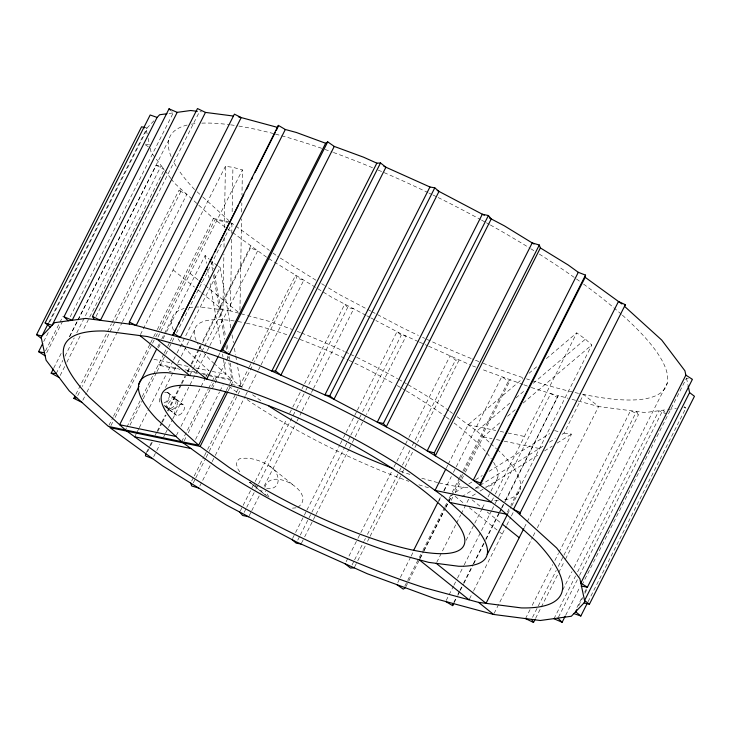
<?xml version="1.0" encoding="UTF-8"?>
<svg xmlns="http://www.w3.org/2000/svg" width="731" height="731" viewBox="0 0 731 731"><rect width="100%" height="100%" fill="white"/><g stroke="black" fill="none" stroke-linecap="round" stroke-linejoin="round"><path stroke-width="0.55" stroke-dasharray="3.65 2.74" d="M204.543 346.284L222.909 309.917L223.887 254.077M224.006 247.242L224.179 236.99M224.344 227.871L225.413 166.339L232.924 167.317L242.409 169.884L241.97 194.949M238.845 313.17L230.411 310.885L231.663 239.101M231.764 233.408L231.965 222.014M232.147 211.752L232.924 167.317M239.96 310.035L241.55 218.88M241.669 212.045L241.833 202.926M202.606 342.748L250.495 247.955L250.87 245.771L201.948 342.601M264.905 487.339C270.708 465.446 318.168 493.224 297.892 507.223M505.148 501.658L558.256 395.617L568.078 398.267M48.648 322.746L146.986 128.071L144.82 127.559M49.644 322.106L146.438 130.493L144.007 128.638M43.741 341.487L48.886 331.289M45.532 350.825L59.439 323.303M59.951 322.289L63.04 316.167M46.693 352.781L62.647 321.183M70.258 316.742L173.229 112.894L171.831 111.541M69.399 336.753L168.77 140.041M53.747 368.077L61.989 351.766M69.71 336.479L77.431 321.192M77.952 320.169L156.206 165.243L161.222 165.672L164.183 169.601L82.831 330.64M56.196 373.596L62.884 360.346M64.94 356.271L74.215 337.923M76.782 332.824L161.222 165.672L151.107 152.276L150.175 147.918M60.18 375.487L64.812 366.313M66.877 362.229L80.264 335.73M96.026 316.496L199.508 111.633L201.5 111.889M75.887 394.292L111.404 323.961M111.925 322.947L178.857 190.444L181.736 189.749L82.375 386.461M77.742 395.635L80.319 390.537M82.831 400.25L86.441 393.114M86.952 392.099L117.326 331.965M117.846 330.942L121.958 322.791M122.479 321.768L186.834 194.364L178.857 190.444M140.434 334.57L225.413 166.339M108.937 425.405L113.049 417.246M113.57 416.231L150.12 343.862M150.641 342.848L153.208 337.749M153.729 336.726L156.818 330.613M157.329 329.59L213.452 218.496L174.298 182.997L171.602 179.424M110.957 425.588L113.013 421.513M115.069 417.438L155.228 337.941M155.749 336.918L158.837 330.805M159.349 329.782L214.951 219.702L227.697 222.361M157.942 337.101L242.409 169.884M157.622 347.143L159.66 343.104M161.706 339.065L171.904 318.862M158.453 347.901L160.509 343.844M163.077 338.764L166.147 332.669M166.668 331.655L205.137 255.494L209.258 259.231M125.412 429.956L126.436 427.937M126.947 426.931L140.215 400.661M142.253 396.622L152.971 375.414M153.473 374.4L163.707 354.142M164.219 353.128L167.298 347.033M167.81 346.019L169.866 341.962M170.378 340.948L172.434 336.881M129.981 425.104L142.737 399.857M143.249 398.843L156.516 372.582M157.028 371.567L165.215 355.357M165.727 354.334L168.806 348.248M169.318 347.225L174.444 337.073M176.5 333.016L231.946 223.247L269.355 250.395M135.208 435.804L136.743 432.77M137.245 431.765L138.78 428.731M139.292 427.726L148.987 408.528M149.499 407.523L166.33 374.181M172.991 360.995L167.865 371.156L171.173 371.841M173.512 359.981L176.582 353.895M177.094 352.872L220.186 267.573L218.459 266.322M165.48 387.485L177.213 364.248M177.724 363.243L180.785 357.185M181.297 356.171L186.405 346.074M186.917 345.059L189.466 340.006M189.978 339.001L194.565 329.909M146.337 452.672L149.426 446.559M149.946 445.535L151.491 442.483M155.091 435.347L156.635 432.286M157.156 431.272L161.268 423.112M161.789 422.098L165.389 414.961M167.454 410.886L180.84 384.387M181.352 383.364L184.961 376.237M187.529 371.138L190.617 365.025M191.138 364.001L198.348 349.729M198.859 348.714L201.436 343.616M147.516 451.804L150.093 446.705M150.604 445.682L153.181 440.592M157.814 431.418L161.935 423.267M162.446 422.244L166.047 415.107M168.112 411.032L181.498 384.533M182.01 383.51L185.619 376.383M187.675 372.298L191.284 365.171M191.796 364.148L199.006 349.875M199.517 348.861L202.094 343.762M189.74 375.579L192.801 369.511M193.313 368.506L204.031 347.289M153.72 456.637L156.297 451.548M156.818 450.524L159.906 444.411M163.506 437.275L165.051 434.223M165.571 433.2L172.26 419.95M172.772 418.927L197.489 370.005M198.01 368.991L206.763 351.666M207.275 350.642L209.331 346.567M209.852 345.544L257.732 250.76L250.495 247.955M176.409 435.429L178.958 430.385M180.996 426.347L205.493 377.854M206.005 376.849L208.554 371.796M218.468 355.878L220.004 352.845M181.663 441.67L208.198 389.148M208.71 388.134L211.771 382.075M212.282 381.061L214.832 376.008M184.185 440.857L186.231 436.818M188.269 432.779L211.232 387.32M211.743 386.315L216.33 377.223M212.301 388.627L226.071 361.361M226.583 360.346L228.629 356.308M195.542 439.432L219.519 391.962M220.031 390.948L223.092 384.89M226.208 390.665L229.269 384.597M229.781 383.592L231.828 379.553L228.867 362.731M228.227 390.857L233.326 380.76L229.772 360.575M191.668 481.035L193.724 476.959M194.236 475.945L204.022 456.573M204.534 455.559L207.111 450.46M207.622 449.446L239.028 387.266M239.549 386.251L248.814 367.903M249.326 366.88L251.903 361.79M252.414 360.767L295.662 275.148L296.74 278.063L254.525 361.644M193.258 482.935L195.314 478.86M195.826 477.836L205.612 458.474M206.124 457.451L208.701 452.352M209.212 451.338L241.139 388.143M241.65 387.128L254.004 362.658M199.828 486.042L211.67 462.604M212.182 461.581L214.759 456.491M215.27 455.468L245.132 396.348M245.653 395.334L248.229 390.235M248.741 389.221L258.006 370.873M258.518 369.849L260.583 365.774M261.095 364.76L303.831 280.156L296.74 278.063M240.261 511.042L254.671 482.506M255.192 481.491L286.598 419.311M289.686 413.198L292.263 408.108M292.775 407.085L301.528 389.76M302.04 388.737L304.105 384.661M304.617 383.638L344.776 304.142L347.645 307.541L353.703 308.847L313.553 388.344M244.154 512.404L246.219 508.328M246.731 507.314L255.484 489.98M255.996 488.966L258.061 484.891M258.573 483.867L296.156 409.461M296.676 408.446L305.421 391.122M305.942 390.098L347.645 307.541M249.189 515.748L251.254 511.673M251.766 510.658L260.519 493.334M261.031 492.31L262.063 490.273M264.119 486.197L296.558 421.979M297.069 420.965L301.711 411.791M302.223 410.767L310.977 393.442M311.488 392.428L313.032 389.367M292.51 538.573L295.086 533.484M295.598 532.46L303.84 516.15M304.352 515.136L306.417 511.06M306.929 510.037L339.878 444.804M340.399 443.79L342.967 438.691M343.488 437.668L345.544 433.593M346.055 432.578L356.874 411.169M357.386 410.155L397.034 331.673L401.246 335.246L406.089 336.086L366.45 414.568M297.764 540.118L299.82 536.042M300.34 535.019L344.612 447.363M345.133 446.349L347.709 441.25M348.221 440.226L350.277 436.151M350.798 435.137L362.119 412.713M362.64 411.69L401.246 335.246M301.574 542.996L304.151 537.897M304.663 536.883L312.905 520.573M313.416 519.549L315.481 515.474M315.993 514.46L348.943 449.227M349.455 448.204L365.929 415.592M346.11 561.737L357.441 539.314M357.952 538.29L391.935 471.02M393.991 466.945L408.41 438.408M408.921 437.385L450.113 355.842L455.504 360.118L459.187 359.917L417.483 442.474M352.022 564.99L354.078 560.915M354.59 559.891L363.864 541.552M364.376 540.529L365.409 538.491M367.465 534.416L398.87 472.235M399.382 471.221L401.959 466.122M402.47 465.108L410.201 449.812M412.257 445.736L455.504 360.118M354.672 566.827L357.249 561.728M357.761 560.714L365.491 545.427M367.547 541.342L369.603 537.267M370.124 536.252L401.529 474.072M402.041 473.058L404.618 467.959M405.129 466.935L412.851 451.648M414.916 447.573L416.972 443.498M446.248 468.178L447.783 465.144M448.286 464.13L468.187 424.738L522.912 378.439M438.673 500.799L441.222 495.746M443.781 490.693L446.842 484.635M397.792 582.552L399.848 578.477M400.36 577.453L410.658 557.068M411.178 556.053L413.234 551.969M438.463 502.023L441.551 495.91M444.119 490.812L451.329 476.548M453.394 472.473L501.786 376.657L508.319 381.207L510.366 379.809L522.93 384.433M404.837 586.079L422.335 551.421M422.856 550.406L444.475 507.597M444.996 506.574L448.596 499.437M449.108 498.423L451.685 493.324M452.197 492.301L458.894 479.052M459.406 478.037L462.495 471.915M463.015 470.901L508.319 381.207M419.749 558.804L423.313 551.731M423.825 550.717L445.261 508.292M445.773 507.287L451.895 495.161M405.86 586.728L419.758 559.206M420.27 558.182L423.359 552.069M423.879 551.055L443.955 511.298M446.011 507.223L460.429 478.686M460.941 477.663L463.518 472.564M464.03 471.55L510.366 379.809L481.884 369.338M451.091 500.461L453.138 496.422M455.175 492.374L461.298 480.258M461.809 479.244L464.87 473.185M465.382 472.171L483.237 436.818L500.616 422.125M436.736 562.34L456.126 523.953M456.637 522.939L460.722 514.862M461.234 513.847L468.882 498.697M466.104 540.328L474.264 524.164M474.775 523.149L481.921 509.014M482.433 507.999L484.982 502.946M488.043 496.888L497.738 477.699M491.78 501.1L494.841 495.042M495.353 494.028L576.759 332.87L585.403 339.147L591.808 344.95L510.914 505.103M446.212 600.489L453.421 586.225M453.933 585.202L457.021 579.089M457.533 578.066L463.71 565.84M464.231 564.816L491.515 510.795M492.027 509.772L494.604 504.682M495.115 503.659L498.204 497.546M498.725 496.523L550.717 393.58L558.256 395.617L505.231 500.598M453.75 602.527L455.815 598.451M457.871 594.376L459.415 591.315M459.927 590.301L463.015 584.188M463.536 583.164L472.802 564.816M473.313 563.802L485.156 540.355M485.667 539.332L499.054 512.833M499.565 511.819L501.119 508.758M501.63 507.734L504.719 501.621M454.179 602.563L457.268 596.45M457.789 595.427L459.845 591.352M460.356 590.337L463.454 584.215M463.966 583.201L473.231 564.853M473.743 563.829L484.041 543.444M486.097 539.368L499.483 512.87M500.004 511.846L501.548 508.794M502.06 507.771L504.637 502.672M507.341 512.175L510.402 506.108M507.643 513.994L511.216 506.921M511.718 505.916L520.399 488.737M469.558 598.79L473.131 591.726M473.642 590.712L506.318 526.018M506.839 525.004L510.942 516.881M511.453 515.867L513.5 511.801M562.102 434.333L564.03 433.127L583.566 394.448L598.616 406.527L645.245 412.576L667.376 409.579M524.346 527.526L571.532 434.104L564.03 433.127M494.101 613.428L532.716 536.993M533.237 535.969L535.293 531.894M537.349 527.819L598.616 406.527L569.166 398.569M525.525 618.59L530.158 609.416M532.223 605.341L552.81 564.579M554.875 560.494L558.475 553.367M558.987 552.344L630.551 410.667L638.547 414.532L564.926 560.284M532.524 617.329L556.209 570.445M558.265 566.37L563.409 556.172M563.93 555.158L636.518 411.443L638.547 414.532M535.576 618.38L558.228 573.533M558.749 572.51L564.405 561.298M562.742 589.944L572.017 571.596M574.073 567.521L667.257 383.035M553.97 618.755L575.571 575.927M577.627 571.852L658.896 410.749L666.042 413.828M558.457 617.192L579.034 576.403M579.546 575.388L662.871 410.21L664.963 412.238M565.739 615.127L580.14 586.582M581.986 585.038L686.491 378.137L691.425 379.124M576.978 607.47L582.132 597.273M584.699 592.183L586.765 588.108M578.714 605.643L582.826 597.492M584.891 593.417L587.459 588.318M588.053 601.732L685.87 408.081L684.125 406.674M153.857 120.843L146.109 128.994L147.15 133.828M528.988 373.294L538.546 365.208M546.359 358.592L576.759 332.87M457.149 416.725L476.831 431.016L511.581 401.611M515.922 397.938L525.47 389.851M533.292 383.245L585.403 339.147M507.561 416.241L516.25 408.894M523.195 403.009L591.808 344.95M455.294 492.356L464.925 486.353M468.781 483.949L474.565 480.358M475.525 479.755L482.277 475.552M489.021 471.358L549.721 433.565M461.891 496.714L471.522 490.72M475.378 488.317L479.234 485.914M480.194 485.32L543.791 445.727M549.575 442.127L555.359 438.527M472.29 495.892L476.137 493.489M479.993 491.095L484.817 488.089M485.777 487.495L538.774 454.499M544.558 450.899L552.261 446.102M557.077 443.105L571.532 434.104M296.092 507.826L291.185 508.273M668.5 409.424L676.385 408.337M169.044 113.46L173.229 112.894M266.669 488.6C282.751 490.364 280.247 471.65 269.584 466.067C260.866 460.484 249.609 456.628 239.357 458.867L237.008 461.142L236.488 464.532L237.822 468.809L240.919 473.67M230.411 310.885L200.532 307.011A194.172 46.318 26.8 0 0 195.214 307.047M145.588 144.144L148.548 144.738M213.452 218.496L229.379 221.813M228.757 222.58L231.946 223.247M153.921 359.305L171.566 362.978M178.181 364.358L189.21 366.651M195.826 368.031L209.066 370.781L189.969 353.475A194.172 46.318 26.8 0 1 184.824 347.718M212.246 371.449L226.062 374.318L222.507 354.142M468.187 424.738L495.764 430.477M500.178 431.4L506.793 432.77M507.899 433.008L524.438 436.453M158.581 364.303L178.437 368.433M185.053 369.813L196.082 372.106M201.592 373.258L207.111 374.4M208.216 374.637L231.828 379.553L215.261 364.531M160.089 365.509L179.936 369.639M187.657 371.247L197.589 373.313M203.099 374.464L233.326 380.76L242.884 387.695M231.553 384.415L241.111 386.407L236.963 362.859M483.237 436.818L492.064 438.655M496.477 439.578L503.092 440.957M504.198 441.186L539.487 448.532M240.992 313.745L246.429 315.216M247.517 315.509L268.186 321.101A194.172 46.318 26.8 0 1 291.888 329.361M554.537 430.568L558.758 431.701M428.476 487.687L424.126 486.508A194.172 46.318 26.8 0 1 418.123 484.534M683.878 407.395L685.87 408.081M472.464 365.865L475.607 367.026M523.981 384.826L530.258 387.138M531.309 387.521L550.717 393.58L557.662 397.691M256.928 486.362L249.435 482.222L266.066 495.572M418.379 341.596L401.52 334.04L375.871 320.525M419.402 342.062L427.589 345.736M428.613 346.192L470.645 365.052M370.882 311.132L338.901 294.282L325.505 286.068M371.887 311.662L402.9 328A277.743 66.247 26.8 0 0 418.379 335.401M365.802 315.216L331.71 297.261L267.784 258.052L214.951 219.702M366.807 315.746L369.831 317.336M370.836 317.866L374.866 319.995M156.206 165.243L164.183 169.601M315.938 280.201L277.561 256.353M321.677 283.719L324.546 285.483M145.496 144.939L148.302 146.73M273.001 253.045L276.656 255.695M448.871 410.712L442.429 406.034A194.172 46.318 26.8 0 0 407.423 384.332M449.784 411.379L452.544 413.38M217.591 265.691L212.41 261.926L213.589 268.652M252.643 394.777L262.402 401.858M228.712 386.206L238.836 393.552M247.115 399.565L249.874 401.566A194.172 46.318 26.8 0 0 408.857 481.327M190.087 273.458L198.092 279.891M198.978 280.603L204.324 284.889M205.21 285.602L238.123 312.027M472.062 499.83L482.743 508.401M487.184 511.974L501.42 523.396M173.092 269.922L194.446 287.064M198 289.915L200.669 292.062M201.555 292.775L222.909 309.917M455.075 496.294L464.852 504.152M469.302 507.716L498.661 531.291M499.547 532.004L502.215 534.142M269.584 466.067L294.09 485.75M168.121 392.702L174.901 398.139M176.399 399.345L183.179 404.782M167.116 392.282L173.896 397.719M175.394 398.934L182.174 404.371M164.128 405.266L168.368 408.666M169.866 409.872L176.646 415.309M164.822 406.217L167.362 408.254M168.861 409.461L175.641 414.897M250.02 482.359L267.5 496.395M476.831 431.016L489.88 442.84M490.711 443.598L496.523 448.861M497.354 449.62L502.334 454.134A194.172 46.318 26.8 0 1 503.092 500.059M197.105 191.814L202.103 196.347M202.935 197.105L228.776 220.524M214.43 363.782L210.281 360.017A168.916 40.296 26.8 0 1 204.388 353.301M268.999 497.089L265.399 490.94M164.859 170.487L170.926 178.528M686.491 378.137L687.926 384.808M148.101 138.269L149.535 144.939M220.186 267.573L230.841 328.109M232.029 334.835L233.408 342.684M234.395 348.294L235.583 355.019M235.775 356.134L236.762 361.744M214.576 274.262L225.632 337.037M227.012 344.886L228.2 351.611M228.986 356.098L229.58 359.46M210.903 260.72L212.675 270.808M213.47 275.295L224.719 339.193M225.906 345.918L226.692 350.405M227.679 356.006L228.072 358.254M205.137 255.494L206.517 263.343M207.503 268.944L209.084 277.917M210.071 283.518L221.127 346.293M493.58 462.275A168.916 40.296 26.8 0 1 485.795 486.992M479.234 487.888A168.916 40.296 26.8 0 1 475.488 488.025M467.886 487.76A168.916 40.296 26.8 0 1 438.701 482.789M437.641 482.533A168.916 40.296 26.8 0 1 419.813 477.581M409.917 474.419A168.916 40.296 26.8 0 1 397.289 470.015M201.592 349.646A168.916 40.296 26.8 0 1 197.352 342.885M196.173 340.427A168.916 40.296 26.8 0 1 236.762 321.348M237.968 321.549A168.916 40.296 26.8 0 1 245.47 322.974M246.448 323.175A168.916 40.296 26.8 0 1 287.575 334.944M293.944 337.201A168.916 40.296 26.8 0 1 348.075 359.89M349.116 360.383A168.916 40.296 26.8 0 1 394.265 383.885M397.289 385.612A168.916 40.296 26.8 0 1 401.301 387.942M402.297 388.526A168.916 40.296 26.8 0 1 405.285 390.29M406.272 390.875A168.916 40.296 26.8 0 1 445.27 416.387M446.184 417.054A168.916 40.296 26.8 0 1 449.775 419.695M454.106 422.975A168.916 40.296 26.8 0 1 491.342 458.849M498.359 500.497A194.172 46.318 26.8 0 1 491.771 500.589M184.038 346.786A194.172 46.318 26.8 0 1 177.478 337.859M173.43 330.156A194.172 46.318 26.8 0 1 184.057 308.564M189.219 307.55A194.172 46.318 26.8 0 1 193.953 307.102M297.243 331.381A194.172 46.318 26.8 0 1 300.468 332.623M301.547 333.053A194.172 46.318 26.8 0 1 344.31 351.419M345.352 351.913A194.172 46.318 26.8 0 1 353.64 355.851M356.719 357.34A194.172 46.318 26.8 0 1 397.627 378.749M398.587 379.288A194.172 46.318 26.8 0 1 406.436 383.757M622.41 315.189A277.743 66.247 26.8 0 1 579.573 393.589M578.559 393.369A277.743 66.247 26.8 0 1 531.903 380.595M529.546 379.846A277.743 66.247 26.8 0 1 526.539 378.868M522.491 377.525A277.743 66.247 26.8 0 1 483.209 363.289M478.842 361.571A277.743 66.247 26.8 0 1 472.29 358.958M471.203 358.51A277.743 66.247 26.8 0 1 425.661 338.791M424.62 338.307A277.743 66.247 26.8 0 1 422.545 337.338M194.601 189.548A277.743 66.247 26.8 0 1 178.419 169.775M176.171 166.321A277.743 66.247 26.8 0 1 173.348 161.377M171.081 156.535A277.743 66.247 26.8 0 1 187.31 125.01M191.358 124.188A277.743 66.247 26.8 0 1 196.95 123.466M201.82 123.146A277.743 66.247 26.8 0 1 229.479 124.69M230.612 124.837A277.743 66.247 26.8 0 1 237.63 125.878M238.827 126.07A277.743 66.247 26.8 0 1 274.408 133.819M275.514 134.111A277.743 66.247 26.8 0 1 323.879 149.078M324.93 149.444A277.743 66.247 26.8 0 1 332.322 152.085M333.391 152.468A277.743 66.247 26.8 0 1 373.157 167.984M378.247 170.113A277.743 66.247 26.8 0 1 427.991 192.591M429.024 193.094A277.743 66.247 26.8 0 1 432.103 194.583M433.127 195.076A277.743 66.247 26.8 0 1 437.165 197.059M438.18 197.553A277.743 66.247 26.8 0 1 480.541 219.556M481.537 220.095A277.743 66.247 26.8 0 1 485.475 222.27M486.462 222.809A277.743 66.247 26.8 0 1 489.395 224.435M490.364 224.984A277.743 66.247 26.8 0 1 529.774 248.12M530.743 248.714A277.743 66.247 26.8 0 1 534.571 251.099M539.295 254.077A277.743 66.247 26.8 0 1 579.893 281.444M583.566 284.112A277.743 66.247 26.8 0 1 621.551 314.431M164.621 392.574A6.314 4.066 -51.2 0 1 169.418 395.791A6.314 4.066 -51.2 0 1 164.082 402.936M159.842 402.05A6.314 4.066 -51.2 0 1 159.541 398.322M179.141 415.025A6.314 4.066 -51.2 0 0 183.92 405.541A6.314 4.066 -51.2 0 0 175.157 408.958A6.314 4.066 -51.2 0 0 179.141 415.025M172.361 409.588A6.314 4.066 -51.2 0 0 177.149 400.104A6.314 4.066 -51.2 0 0 168.386 403.521A6.314 4.066 -51.2 0 0 172.361 409.588M170.862 408.373A6.314 4.066 -51.2 0 0 175.65 398.898A6.314 4.066 -51.2 0 0 166.878 402.315A6.314 4.066 -51.2 0 0 170.862 408.373"/><path stroke-width="1.1" d="M145.825 453.695L145.451 455.879L152.697 458.684M585.531 275.121L480.505 483.045L480.13 485.229L585.165 277.305L585.531 275.121L578.294 272.316L568.243 265.024L540.364 247.928L539.295 245.013L532.205 242.92L427.169 450.844L434.26 452.937L435.338 455.852L540.364 247.928M376.84 163.159L271.813 371.083L275.496 370.882L280.887 375.158L385.922 167.235L380.531 162.958L376.84 163.159L363.572 157.202L334.25 146.419L327.716 141.869L325.66 143.267L296.347 132.475L285.318 129.497L278.374 125.385L172.744 335.383L175.833 329.27M278.374 125.385L277.78 127.459L238.361 116.805M198.658 445.206L177.112 425.68A168.916 40.296 26.8 0 1 295.717 416.825A168.916 40.296 26.8 0 1 460.676 549.255A168.916 40.296 26.8 0 1 229.232 467.52L200.157 446.422L109.924 427.626L162.757 465.976L226.683 505.185L296.494 541.963L367.428 573.798L434.653 598.525L445.7 601.512L452.635 605.624L453.238 603.55L493.589 614.451L540.218 620.5L571.359 616.251L584.891 602.006L579.893 578.724L556.702 548.003L516.908 511.919L463.216 472.948L399.29 433.739L329.471 396.96L258.536 365.125L191.312 340.399L132.384 324.473L85.755 318.424L54.615 322.663L41.082 336.918L46.08 360.2L69.262 390.921L108.416 426.42L198.658 445.206L225.696 391.67M41.402 338.416L36.55 334.707L141.576 126.783L144.82 127.559M50.348 327.159L45.13 322.919L150.166 114.995L157.11 117.408L159.641 114.749L166.96 113.744M48.127 323.769L41.95 335.995L36.55 334.707M45.139 355.842L38.588 351.675L42.709 343.524M157.11 117.408L52.084 325.332L45.13 322.919M68.193 320.818L64.008 316.761L169.035 108.837L177.204 112.355L190.782 110.5L197.324 111.35M177.204 112.355L72.177 320.279L64.008 316.761M59.156 377.525L51.179 373.166L53.235 369.091M94.482 319.557L92.453 316.468L197.48 108.544L205.475 112.41L233.299 116.019M205.475 112.41L100.449 320.333L92.453 316.468M81.799 402.288L73.822 398.368L74.854 396.33M129.369 322.06L234.404 114.137L241.203 117.572L136.176 325.496L129.369 322.06L129.378 324.08M138.744 384.524L156.598 349.162M139.036 386.343L119.646 424.729L175.897 436.444M178.41 324.171L179.442 322.133M182.01 317.035L202.094 277.287M203.127 275.249L207.238 267.098M209.815 262L212.392 256.901M214.969 251.811L215.992 249.764M218.569 244.675L238.644 204.918M239.677 202.88L243.798 194.729M246.374 189.631L248.942 184.541M251.519 179.442L252.551 177.405M255.119 172.306L275.203 132.558M276.236 130.52L277.259 128.482M285.318 129.497L180.292 337.42L173.348 333.309M325.66 143.267L220.634 351.191L222.69 349.793L327.716 141.869M217.957 356.892L206.736 379.115L156.918 339.12M334.25 146.419L229.223 354.343L222.69 349.793M200.157 446.422L227.716 391.871M275.496 370.882L380.531 162.958M429.938 186.99L324.911 394.914L329.754 395.754L333.966 399.327L439.002 191.403L434.781 187.83L429.938 186.99L383.903 166.33M329.754 395.754L434.781 187.83M383.355 423.459L488.39 215.535L482.323 214.229L377.297 422.152L383.355 423.459L386.224 426.858L491.259 218.934L488.39 215.535M434.26 452.937L539.295 245.013M445.736 469.183L435.027 490.4L491.269 502.106M413.673 550.297L437.659 502.818M578.294 272.316L473.268 480.24L480.505 483.045M452.635 605.624L453.668 603.587M487.23 554.4L507.643 513.994M625.343 304.708L519.476 514.249L520.308 512.632L513.454 509.416L618.481 301.492L625.343 304.708L624.502 306.326L661.738 340.079L684.92 370.8L685.861 375.158L580.825 583.073L587.386 587.24L692.412 379.325L685.861 375.158M523.825 528.54L486.042 603.34L436.224 563.345M525.525 618.59L533.52 622.456L535.065 619.395M553.97 618.755L562.139 622.264L565.218 616.151M576.649 609.727L575.626 611.765L580.843 616.005L587.02 603.769M689.598 392.584L584.572 600.507L589.424 604.208L694.45 396.293L689.598 392.584L688.163 385.913M405.339 587.742L403.293 589.14L396.759 584.59M73.822 398.368L76.709 397.673M354.16 567.85L350.478 568.051L345.087 563.775M51.179 373.166L56.196 373.596M126.92 431.171L175.276 466.268A277.743 66.247 26.8 0 0 424.519 587.77L478.54 602.371L521.276 607.909A277.743 66.247 26.8 0 0 536.399 541.452L499.913 508.383L450.698 472.655A277.743 66.247 26.8 0 0 201.454 351.154L147.434 336.552L104.688 331.006A277.743 66.247 26.8 0 0 89.575 397.472L125.412 429.956M301.062 544.019L296.219 543.17L291.998 539.597M38.588 351.675L44.509 352.863M581.465 586.052L587.386 587.24M134.696 436.818L190.946 448.523M450.077 502.48L506.327 514.195M248.677 516.771L242.61 515.465L239.741 512.065M584.023 602.92L589.424 604.208M445.7 601.512L453.238 603.55M198.795 488.08L191.705 485.987L190.636 483.072M573.89 613.583L580.843 616.005M437.202 190.462L484.306 215.27M489.267 217.893L504.317 225.815L534.014 244.026M585.165 277.305L621.944 303.995M183.17 442.876L216.714 467.228A194.172 46.318 26.8 0 0 390.957 552.17L428.722 562.377L458.602 566.251A194.172 46.318 26.8 0 0 469.165 519.796L443.671 496.669L409.259 471.696A194.172 46.318 26.8 0 0 235.016 386.754L197.251 376.547L167.372 372.673A194.172 46.318 26.8 0 0 156.799 419.128L181.663 441.67M502.307 524.109L519.211 537.678M478.54 602.371L493.589 614.451M139.923 335.584L189.74 375.579M419.238 559.809L469.055 599.804M169.035 108.837L170.433 110.189M557.945 618.207L562.139 622.264M531.492 619.367L533.52 622.456M392.958 468.416A168.916 40.296 26.8 0 1 268.734 406.007"/></g></svg>
